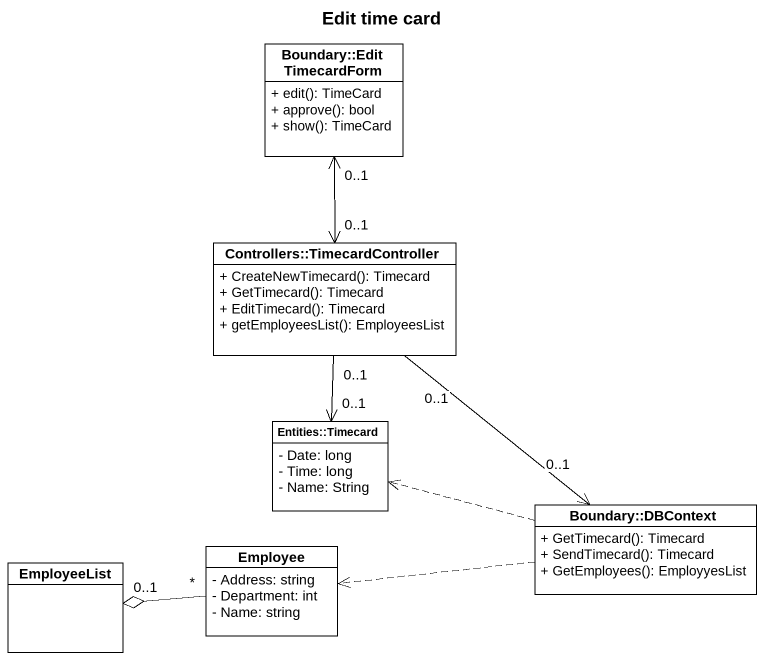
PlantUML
@startuml
title Edit time card
hide circle
hide empty members
skinparam classAttributeIconSize 0
class "Boundary::EditTimecardForm" as Boundary_EditTimecardForm {
  + edit(): TimeCard
  + approve(): bool
  + show(): TimeCard
}
class "Controllers::TimecardController" as Controllers {
  + CreateNewTimecard(): Timecard
  + GetTimecard(): Timecard
  + EditTimecard(): Timecard
  + getEmployeesList(): EmployeesList
}
class "Entities::Timecard" as Entities_Timecard {
  - Date: long
  - Time: long
  - Name: String
}
class "Boundary::DBContext" as Boundary_DBContext {
  + GetTimecard(): Timecard
  + SendTimecard(): Timecard
  + GetEmployees(): EmployyesList
}
class EmployeeList
class Employee {
  - Address: string
  - Department: int
  - Name: string
}
Boundary_EditTimecardForm "0..1" <--> "0..1" Controllers
Controllers "0..1" --> "0..1" Entities_Timecard
Controllers "0..1" --> "0..1" Boundary_DBContext
Boundary_DBContext .left.> Entities_Timecard
Boundary_DBContext .left.> Employee
Employee "*" -left-o "0..1" EmployeeList
@enduml
